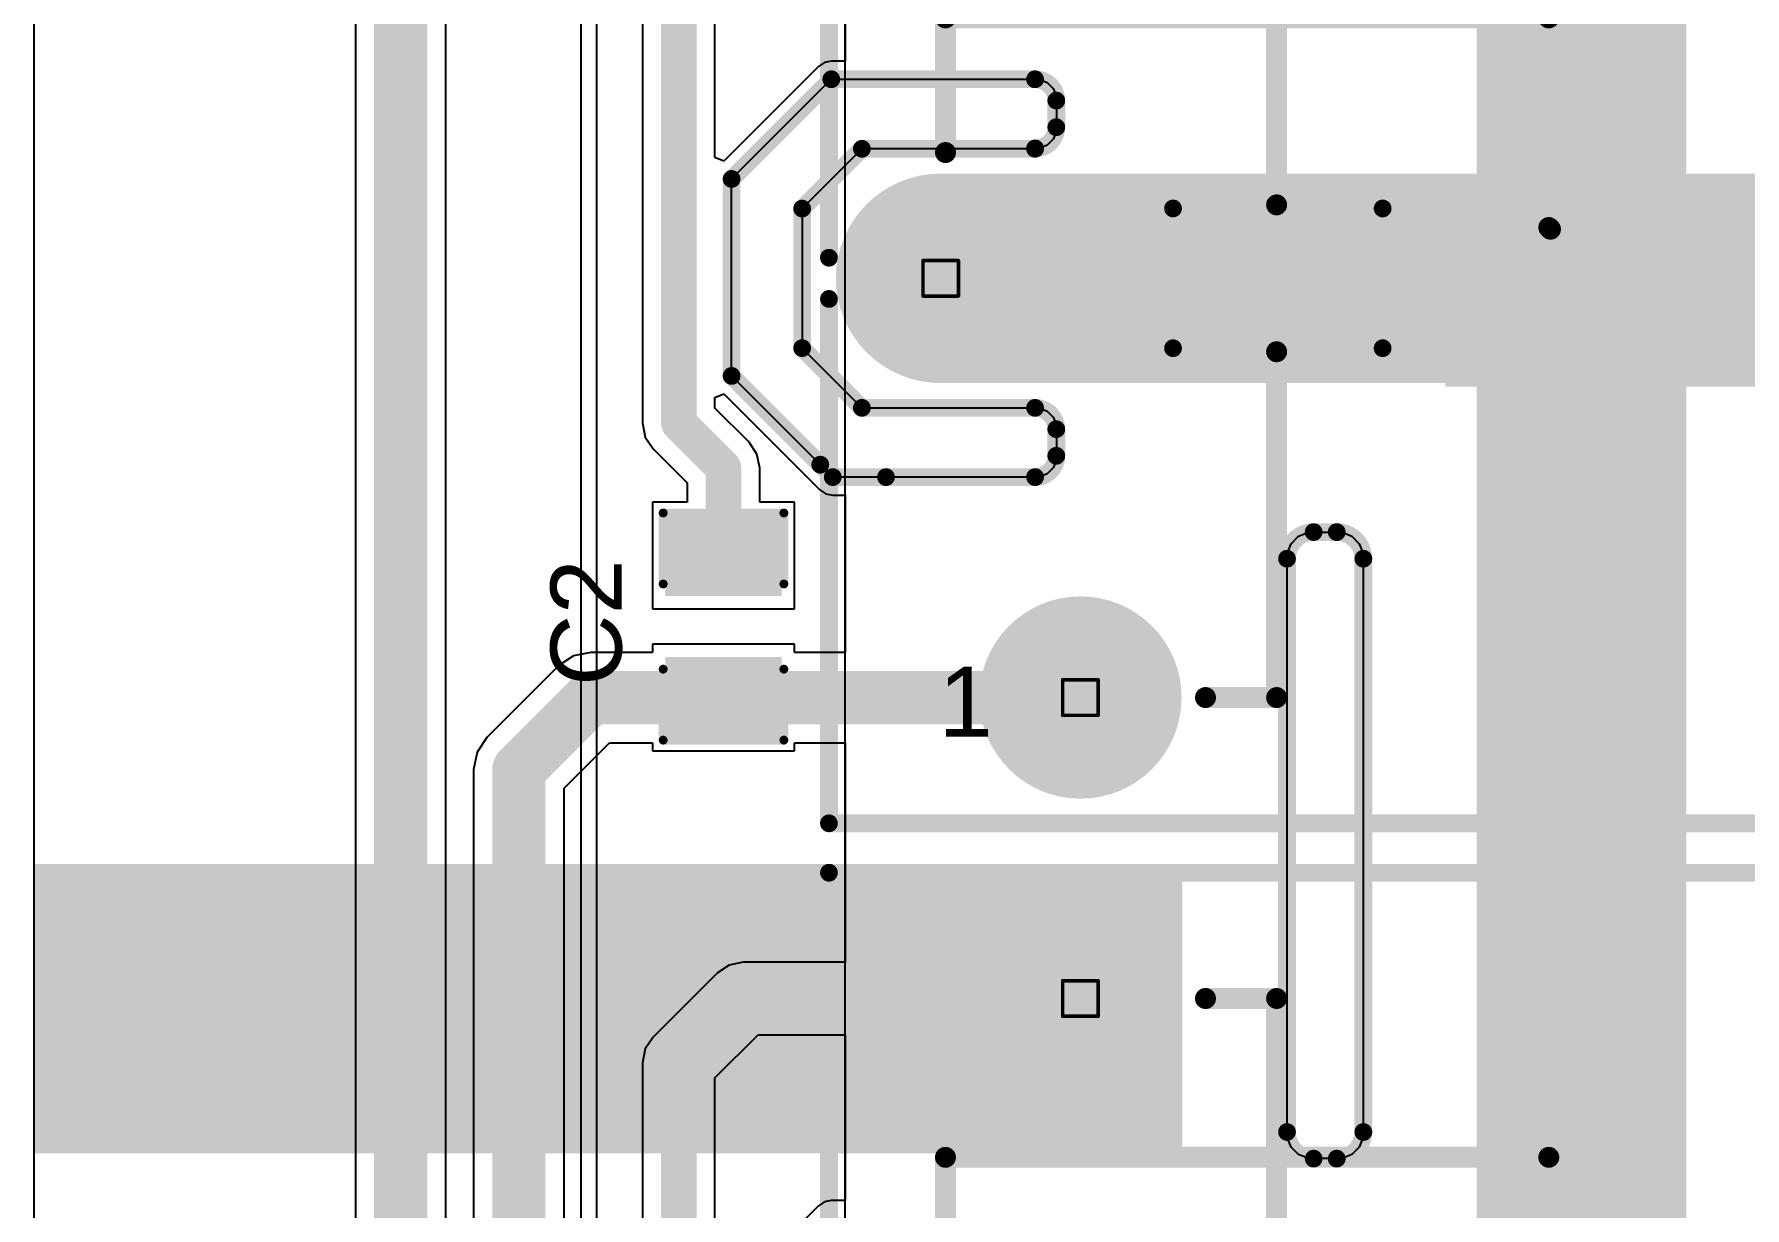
# Model space of a CAD drawing. Header units: inches. Extents: x -4 to 338, y -3 to 155.
# Drawn here: x 14.58 to 39.06, y 59.14 to 75.93 of the extents above; entities that cross this region are included whole.
import ezdxf

# ---------------------------------------------------------------- set-up
doc = ezdxf.new("R2010")
doc.units = ezdxf.units.IN
for name, color, linetype in [('Board Outline', 216, 'Continuous'), ('Bottom Layer', 5, 'Continuous'), ('Bottom Solder', 6, 'Continuous'), ('Drill Drawing', 1, 'Continuous'), ('Multi-Layer', 9, 'Continuous'), ('Pad Holes', 156, 'Continuous'), ('Top Layer', 1, 'Continuous'), ('Top Overlay', 2, 'Continuous'), ('Top Paste', 8, 'Continuous'), ('Top Solder', 216, 'Continuous')]:
    doc.layers.add(name, color=color, linetype=linetype)
doc.styles.add('Arial', font='', dxfattribs={"height": 0.2})
doc.styles.get('Arial').set_extended_font_data('Arial')

# ---------------------------------------------------------------- blocks, each defined once
blk = doc.blocks.new('SRD_05VDC_SL_C_9')
at = {"layer": 'Bottom Layer'}
h = blk.add_hatch(color=5, dxfattribs=at)
edge = h.paths.add_edge_path()
edge.add_arc((-5.1, 6), 1.397, 0, 360)
h = blk.add_hatch(color=5, dxfattribs=at)
edge = h.paths.add_edge_path()
edge.add_arc((7.1, 5.999), 1.397, 0, 360)
h = blk.add_hatch(color=5, dxfattribs=at)
edge = h.paths.add_edge_path()
edge.add_arc((-7.1, 0), 1.397, 0, 360)
h = blk.add_hatch(color=5, dxfattribs=at)
edge = h.paths.add_edge_path()
edge.add_arc((-5.1, -6), 1.397, 0, 360)
h = blk.add_hatch(color=5, dxfattribs=at)
edge = h.paths.add_edge_path()
edge.add_arc((7.1, -5.999), 1.397, 0, 360)
at = {"layer": 'Bottom Solder'}
h = blk.add_hatch(color=6, dxfattribs=at)
edge = h.paths.add_edge_path()
edge.add_arc((-5.1, 6), 1.448, 0, 360)
h = blk.add_hatch(color=6, dxfattribs=at)
edge = h.paths.add_edge_path()
edge.add_arc((7.1, 5.999), 1.448, 0, 360)
h = blk.add_hatch(color=6, dxfattribs=at)
edge = h.paths.add_edge_path()
edge.add_arc((-7.1, 0), 1.448, 0, 360)
h = blk.add_hatch(color=6, dxfattribs=at)
edge = h.paths.add_edge_path()
edge.add_arc((-5.1, -6), 1.448, 0, 360)
h = blk.add_hatch(color=6, dxfattribs=at)
edge = h.paths.add_edge_path()
edge.add_arc((7.1, -5.999), 1.448, 0, 360)
at = {"layer": 'Multi-Layer'}
h = blk.add_hatch(color=9, dxfattribs=at)
edge = h.paths.add_edge_path()
edge.add_arc((-5.1, 6), 1.397, 0, 360)
h = blk.add_hatch(color=9, dxfattribs=at)
edge = h.paths.add_edge_path()
edge.add_arc((7.1, 5.999), 1.397, 0, 360)
h = blk.add_hatch(color=9, dxfattribs=at)
edge = h.paths.add_edge_path()
edge.add_arc((-7.1, 0), 1.397, 0, 360)
h = blk.add_hatch(color=9, dxfattribs=at)
edge = h.paths.add_edge_path()
edge.add_arc((-5.1, -6), 1.397, 0, 360)
h = blk.add_hatch(color=9, dxfattribs=at)
edge = h.paths.add_edge_path()
edge.add_arc((7.1, -5.999), 1.397, 0, 360)
at = {"layer": 'Pad Holes'}
h = blk.add_hatch(color=7, dxfattribs=at)
edge = h.paths.add_edge_path()
edge.add_arc((-5.1, 6), 0.762, 0, 360)
h = blk.add_hatch(color=7, dxfattribs=at)
edge = h.paths.add_edge_path()
edge.add_arc((7.1, 5.999), 0.762, 0, 360)
h = blk.add_hatch(color=7, dxfattribs=at)
edge = h.paths.add_edge_path()
edge.add_arc((-7.1, 0), 0.762, 0, 360)
h = blk.add_hatch(color=7, dxfattribs=at)
edge = h.paths.add_edge_path()
edge.add_arc((-5.1, -6), 0.762, 0, 360)
h = blk.add_hatch(color=7, dxfattribs=at)
edge = h.paths.add_edge_path()
edge.add_arc((7.1, -5.999), 0.762, 0, 360)
at = {"layer": 'Top Layer'}
h = blk.add_hatch(color=1, dxfattribs=at)
edge = h.paths.add_edge_path()
edge.add_arc((-5.1, 6), 1.397, 0, 360)
h = blk.add_hatch(color=1, dxfattribs=at)
edge = h.paths.add_edge_path()
edge.add_arc((7.1, 5.999), 1.397, 0, 360)
h = blk.add_hatch(color=1, dxfattribs=at)
edge = h.paths.add_edge_path()
edge.add_arc((-7.1, 0), 1.397, 0, 360)
h = blk.add_hatch(color=1, dxfattribs=at)
edge = h.paths.add_edge_path()
edge.add_arc((-5.1, -6), 1.397, 0, 360)
h = blk.add_hatch(color=1, dxfattribs=at)
edge = h.paths.add_edge_path()
edge.add_arc((7.1, -5.999), 1.397, 0, 360)
at = {"layer": 'Top Solder'}
h = blk.add_hatch(color=216, dxfattribs=at)
edge = h.paths.add_edge_path()
edge.add_arc((-5.1, 6), 1.448, 0, 360)
h = blk.add_hatch(color=216, dxfattribs=at)
edge = h.paths.add_edge_path()
edge.add_arc((7.1, 5.999), 1.448, 0, 360)
h = blk.add_hatch(color=216, dxfattribs=at)
edge = h.paths.add_edge_path()
edge.add_arc((-7.1, 0), 1.448, 0, 360)
h = blk.add_hatch(color=216, dxfattribs=at)
edge = h.paths.add_edge_path()
edge.add_arc((-5.1, -6), 1.448, 0, 360)
h = blk.add_hatch(color=216, dxfattribs=at)
edge = h.paths.add_edge_path()
edge.add_arc((7.1, -5.999), 1.448, 0, 360)
at = {"layer": 'Top Overlay'}
for points in [[(-8.699, 0.295, 0.254, 0.254, 0), (-8.699, 7.8, 0.254, 0.254, 0)], [(-8.699, 7.8, 0.254, 0.254, 0), (10.501, 7.8, 0.254, 0.254, 0)], [(10.501, -7.8, 0.254, 0.254, 0), (10.501, 7.8, 0.254, 0.254, 0)], [(-3.31, 6, 0.3, 0.3, 0), (-2.292, 6, 0.3, 0.3, 0)], [(-2.292, 1.051, 0.3, 0.3, 0), (-2.292, 6, 0.3, 0.3, 0)], [(7.099, 2.019, 0.254, 0.254, 0), (7.099, 4.247, 0.254, 0.254, 0)], [(-7.032, 3.727, 0.3, 0.3, 0), (1.604, 3.727, 0.3, 0.3, 0)], [(-7.032, 1.8, 0.3, 0.3, 0), (-7.032, 3.727, 0.3, 0.3, 0)], [(1.604, 0.727, 0.3, 0.3, 0), (1.604, 3.727, 0.3, 0.3, 0)], [(6.15, 0.701, 0.3, 0.3, 0), (7.801, 2.309, 0.3, 0.3, 0)], [(-3.775, -1, 0.254, 0.254, 0), (-3.775, 1, 0.254, 0.254, 0)], [(-3.775, 1, 0.254, 0.254, 0), (-0.775, 1, 0.254, 0.254, 0)], [(-0.775, -1, 0.254, 0.254, 0), (-0.775, 1, 0.254, 0.254, 0)], [(1.604, 0.727, 0.3, 0.3, 0), (1.628, 0.703, 0.3, 0.3, 0)], [(1.628, 0.703, 0.3, 0.3, 0), (5.644, 0.703, 0.3, 0.3, 0)], [(5.644, 0.703, 0.3, 0.3, 0), (6.152, 0.703, 0.3, 0.3, 0)], [(-8.699, -7.8, 0.254, 0.254, 0), (-8.699, -0.295, 0.254, 0.254, 0)], [(7.168, -4.257, 0.3, 0.3, 0), (7.168, -0.312, 0.3, 0.3, 0)], [(-3.775, -1, 0.254, 0.254, 0), (-0.775, -1, 0.254, 0.254, 0)], [(-2.292, -6, 0.3, 0.3, 0), (-2.292, -1.051, 0.3, 0.3, 0)], [(-3.31, -6, 0.3, 0.3, 0), (-2.292, -6, 0.3, 0.3, 0)], [(-8.699, -7.8, 0.254, 0.254, 0), (10.501, -7.8, 0.254, 0.254, 0)]]:
    blk.add_lwpolyline(points, format="xyseb", dxfattribs=at)
for points in [[(-8.763, 7.8, 0.127, 0.127, 1), (-8.636, 7.8, 0.127, 0.127, 1)], [(-8.763, 7.8, 0.127, 0.127, 1), (-8.636, 7.8, 0.127, 0.127, 1)], [(10.437, 7.8, 0.127, 0.127, 1), (10.564, 7.8, 0.127, 0.127, 1)], [(10.437, 7.8, 0.127, 0.127, 1), (10.564, 7.8, 0.127, 0.127, 1)], [(-3.385, 6, 0.15, 0.15, 1), (-3.235, 6, 0.15, 0.15, 1)], [(-2.367, 6, 0.15, 0.15, 1), (-2.217, 6, 0.15, 0.15, 1)], [(-2.367, 6, 0.15, 0.15, 1), (-2.217, 6, 0.15, 0.15, 1)], [(7.036, 4.247, 0.127, 0.127, 1), (7.163, 4.247, 0.127, 0.127, 1)], [(-7.107, 3.727, 0.15, 0.15, 1), (-6.957, 3.727, 0.15, 0.15, 1)], [(-7.107, 3.727, 0.15, 0.15, 1), (-6.957, 3.727, 0.15, 0.15, 1)], [(1.529, 3.727, 0.15, 0.15, 1), (1.679, 3.727, 0.15, 0.15, 1)], [(1.529, 3.727, 0.15, 0.15, 1), (1.679, 3.727, 0.15, 0.15, 1)], [(7.726, 2.309, 0.15, 0.15, 1), (7.876, 2.309, 0.15, 0.15, 1)], [(7.036, 2.019, 0.127, 0.127, 1), (7.163, 2.019, 0.127, 0.127, 1)], [(-7.107, 1.8, 0.15, 0.15, 1), (-6.957, 1.8, 0.15, 0.15, 1)], [(-3.838, 1, 0.127, 0.127, 1), (-3.711, 1, 0.127, 0.127, 1)], [(-3.838, 1, 0.127, 0.127, 1), (-3.711, 1, 0.127, 0.127, 1)], [(-2.367, 1.051, 0.15, 0.15, 1), (-2.217, 1.051, 0.15, 0.15, 1)], [(-0.838, 1, 0.127, 0.127, 1), (-0.711, 1, 0.127, 0.127, 1)], [(-0.838, 1, 0.127, 0.127, 1), (-0.711, 1, 0.127, 0.127, 1)], [(1.529, 0.727, 0.15, 0.15, 1), (1.679, 0.727, 0.15, 0.15, 1)], [(1.529, 0.727, 0.15, 0.15, 1), (1.679, 0.727, 0.15, 0.15, 1)], [(1.553, 0.703, 0.15, 0.15, 1), (1.703, 0.703, 0.15, 0.15, 1)], [(1.553, 0.703, 0.15, 0.15, 1), (1.703, 0.703, 0.15, 0.15, 1)], [(5.569, 0.703, 0.15, 0.15, 1), (5.719, 0.703, 0.15, 0.15, 1)], [(5.569, 0.703, 0.15, 0.15, 1), (5.719, 0.703, 0.15, 0.15, 1)], [(6.075, 0.701, 0.15, 0.15, 1), (6.225, 0.701, 0.15, 0.15, 1)], [(6.077, 0.703, 0.15, 0.15, 1), (6.227, 0.703, 0.15, 0.15, 1)], [(-8.763, 0.295, 0.127, 0.127, 1), (-8.636, 0.295, 0.127, 0.127, 1)], [(-8.763, -0.295, 0.127, 0.127, 1), (-8.636, -0.295, 0.127, 0.127, 1)], [(7.093, -0.312, 0.15, 0.15, 1), (7.243, -0.312, 0.15, 0.15, 1)], [(-3.838, -1, 0.127, 0.127, 1), (-3.711, -1, 0.127, 0.127, 1)], [(-3.838, -1, 0.127, 0.127, 1), (-3.711, -1, 0.127, 0.127, 1)], [(-2.367, -1.051, 0.15, 0.15, 1), (-2.217, -1.051, 0.15, 0.15, 1)], [(-0.838, -1, 0.127, 0.127, 1), (-0.711, -1, 0.127, 0.127, 1)], [(-0.838, -1, 0.127, 0.127, 1), (-0.711, -1, 0.127, 0.127, 1)], [(7.093, -4.257, 0.15, 0.15, 1), (7.243, -4.257, 0.15, 0.15, 1)], [(-3.385, -6, 0.15, 0.15, 1), (-3.235, -6, 0.15, 0.15, 1)], [(-2.367, -6, 0.15, 0.15, 1), (-2.217, -6, 0.15, 0.15, 1)], [(-2.367, -6, 0.15, 0.15, 1), (-2.217, -6, 0.15, 0.15, 1)], [(-8.763, -7.8, 0.127, 0.127, 1), (-8.636, -7.8, 0.127, 0.127, 1)], [(-8.763, -7.8, 0.127, 0.127, 1), (-8.636, -7.8, 0.127, 0.127, 1)], [(10.437, -7.8, 0.127, 0.127, 1), (10.564, -7.8, 0.127, 0.127, 1)], [(10.438, -7.8, 0.127, 0.127, 1), (10.565, -7.8, 0.127, 0.127, 1)]]:
    blk.add_lwpolyline(points, format="xyseb", close=True, dxfattribs=at)
at = {"layer": 'Top Overlay', "style": 'Arial'}
blk.add_text('1', height=1, rotation=360, dxfattribs=at).set_placement((-7.132, -6.559))
blk = doc.blocks.new('SRD_05VDC_SL_C_14')
at = {"layer": 'Bottom Layer'}
h = blk.add_hatch(color=5, dxfattribs=at)
edge = h.paths.add_edge_path()
edge.add_arc((-5.1, 6), 1.397, 0, 360)
h = blk.add_hatch(color=5, dxfattribs=at)
edge = h.paths.add_edge_path()
edge.add_arc((7.1, 5.999), 1.397, 0, 360)
h = blk.add_hatch(color=5, dxfattribs=at)
edge = h.paths.add_edge_path()
edge.add_arc((-7.1, 0), 1.397, 0, 360)
h = blk.add_hatch(color=5, dxfattribs=at)
edge = h.paths.add_edge_path()
edge.add_arc((-5.1, -6), 1.397, 0, 360)
h = blk.add_hatch(color=5, dxfattribs=at)
edge = h.paths.add_edge_path()
edge.add_arc((7.1, -5.999), 1.397, 0, 360)
at = {"layer": 'Bottom Solder'}
h = blk.add_hatch(color=6, dxfattribs=at)
edge = h.paths.add_edge_path()
edge.add_arc((-5.1, 6), 1.448, 0, 360)
h = blk.add_hatch(color=6, dxfattribs=at)
edge = h.paths.add_edge_path()
edge.add_arc((7.1, 5.999), 1.448, 0, 360)
h = blk.add_hatch(color=6, dxfattribs=at)
edge = h.paths.add_edge_path()
edge.add_arc((-7.1, 0), 1.448, 0, 360)
h = blk.add_hatch(color=6, dxfattribs=at)
edge = h.paths.add_edge_path()
edge.add_arc((-5.1, -6), 1.448, 0, 360)
h = blk.add_hatch(color=6, dxfattribs=at)
edge = h.paths.add_edge_path()
edge.add_arc((7.1, -5.999), 1.448, 0, 360)
at = {"layer": 'Multi-Layer'}
h = blk.add_hatch(color=9, dxfattribs=at)
edge = h.paths.add_edge_path()
edge.add_arc((-5.1, 6), 1.397, 0, 360)
h = blk.add_hatch(color=9, dxfattribs=at)
edge = h.paths.add_edge_path()
edge.add_arc((7.1, 5.999), 1.397, 0, 360)
h = blk.add_hatch(color=9, dxfattribs=at)
edge = h.paths.add_edge_path()
edge.add_arc((-7.1, 0), 1.397, 0, 360)
h = blk.add_hatch(color=9, dxfattribs=at)
edge = h.paths.add_edge_path()
edge.add_arc((-5.1, -6), 1.397, 0, 360)
h = blk.add_hatch(color=9, dxfattribs=at)
edge = h.paths.add_edge_path()
edge.add_arc((7.1, -5.999), 1.397, 0, 360)
at = {"layer": 'Pad Holes'}
h = blk.add_hatch(color=7, dxfattribs=at)
edge = h.paths.add_edge_path()
edge.add_arc((-5.1, 6), 0.762, 0, 360)
h = blk.add_hatch(color=7, dxfattribs=at)
edge = h.paths.add_edge_path()
edge.add_arc((7.1, 5.999), 0.762, 0, 360)
h = blk.add_hatch(color=7, dxfattribs=at)
edge = h.paths.add_edge_path()
edge.add_arc((-7.1, 0), 0.762, 0, 360)
h = blk.add_hatch(color=7, dxfattribs=at)
edge = h.paths.add_edge_path()
edge.add_arc((-5.1, -6), 0.762, 0, 360)
h = blk.add_hatch(color=7, dxfattribs=at)
edge = h.paths.add_edge_path()
edge.add_arc((7.1, -5.999), 0.762, 0, 360)
at = {"layer": 'Top Layer'}
h = blk.add_hatch(color=1, dxfattribs=at)
edge = h.paths.add_edge_path()
edge.add_arc((-5.1, 6), 1.397, 0, 360)
h = blk.add_hatch(color=1, dxfattribs=at)
edge = h.paths.add_edge_path()
edge.add_arc((7.1, 5.999), 1.397, 0, 360)
h = blk.add_hatch(color=1, dxfattribs=at)
edge = h.paths.add_edge_path()
edge.add_arc((-7.1, 0), 1.397, 0, 360)
h = blk.add_hatch(color=1, dxfattribs=at)
edge = h.paths.add_edge_path()
edge.add_arc((-5.1, -6), 1.397, 0, 360)
h = blk.add_hatch(color=1, dxfattribs=at)
edge = h.paths.add_edge_path()
edge.add_arc((7.1, -5.999), 1.397, 0, 360)
at = {"layer": 'Top Solder'}
h = blk.add_hatch(color=216, dxfattribs=at)
edge = h.paths.add_edge_path()
edge.add_arc((-5.1, 6), 1.448, 0, 360)
h = blk.add_hatch(color=216, dxfattribs=at)
edge = h.paths.add_edge_path()
edge.add_arc((7.1, 5.999), 1.448, 0, 360)
h = blk.add_hatch(color=216, dxfattribs=at)
edge = h.paths.add_edge_path()
edge.add_arc((-7.1, 0), 1.448, 0, 360)
h = blk.add_hatch(color=216, dxfattribs=at)
edge = h.paths.add_edge_path()
edge.add_arc((-5.1, -6), 1.448, 0, 360)
h = blk.add_hatch(color=216, dxfattribs=at)
edge = h.paths.add_edge_path()
edge.add_arc((7.1, -5.999), 1.448, 0, 360)
at = {"layer": 'Top Overlay'}
for points in [[(-8.699, 0.295, 0.254, 0.254, 0), (-8.699, 7.8, 0.254, 0.254, 0)], [(-8.699, 7.8, 0.254, 0.254, 0), (10.501, 7.8, 0.254, 0.254, 0)], [(10.501, -7.8, 0.254, 0.254, 0), (10.501, 7.8, 0.254, 0.254, 0)], [(-3.31, 6, 0.3, 0.3, 0), (-2.292, 6, 0.3, 0.3, 0)], [(-2.292, 1.051, 0.3, 0.3, 0), (-2.292, 6, 0.3, 0.3, 0)], [(7.099, 2.019, 0.254, 0.254, 0), (7.099, 4.247, 0.254, 0.254, 0)], [(-7.032, 3.727, 0.3, 0.3, 0), (1.604, 3.727, 0.3, 0.3, 0)], [(-7.032, 1.8, 0.3, 0.3, 0), (-7.032, 3.727, 0.3, 0.3, 0)], [(1.604, 0.727, 0.3, 0.3, 0), (1.604, 3.727, 0.3, 0.3, 0)], [(6.15, 0.701, 0.3, 0.3, 0), (7.801, 2.309, 0.3, 0.3, 0)], [(-3.775, -1, 0.254, 0.254, 0), (-3.775, 1, 0.254, 0.254, 0)], [(-3.775, 1, 0.254, 0.254, 0), (-0.775, 1, 0.254, 0.254, 0)], [(-0.775, -1, 0.254, 0.254, 0), (-0.775, 1, 0.254, 0.254, 0)], [(1.604, 0.727, 0.3, 0.3, 0), (1.628, 0.703, 0.3, 0.3, 0)], [(1.628, 0.703, 0.3, 0.3, 0), (5.644, 0.703, 0.3, 0.3, 0)], [(5.644, 0.703, 0.3, 0.3, 0), (6.152, 0.703, 0.3, 0.3, 0)], [(-8.699, -7.8, 0.254, 0.254, 0), (-8.699, -0.295, 0.254, 0.254, 0)], [(7.168, -4.257, 0.3, 0.3, 0), (7.168, -0.312, 0.3, 0.3, 0)], [(-3.775, -1, 0.254, 0.254, 0), (-0.775, -1, 0.254, 0.254, 0)], [(-2.292, -6, 0.3, 0.3, 0), (-2.292, -1.051, 0.3, 0.3, 0)], [(-3.31, -6, 0.3, 0.3, 0), (-2.292, -6, 0.3, 0.3, 0)], [(-8.699, -7.8, 0.254, 0.254, 0), (10.501, -7.8, 0.254, 0.254, 0)]]:
    blk.add_lwpolyline(points, format="xyseb", dxfattribs=at)
for points in [[(-8.763, 7.8, 0.127, 0.127, 1), (-8.636, 7.8, 0.127, 0.127, 1)], [(-8.763, 7.8, 0.127, 0.127, 1), (-8.636, 7.8, 0.127, 0.127, 1)], [(10.437, 7.8, 0.127, 0.127, 1), (10.564, 7.8, 0.127, 0.127, 1)], [(10.437, 7.8, 0.127, 0.127, 1), (10.564, 7.8, 0.127, 0.127, 1)], [(-3.385, 6, 0.15, 0.15, 1), (-3.235, 6, 0.15, 0.15, 1)], [(-2.367, 6, 0.15, 0.15, 1), (-2.217, 6, 0.15, 0.15, 1)], [(-2.367, 6, 0.15, 0.15, 1), (-2.217, 6, 0.15, 0.15, 1)], [(7.036, 4.247, 0.127, 0.127, 1), (7.163, 4.247, 0.127, 0.127, 1)], [(-7.107, 3.727, 0.15, 0.15, 1), (-6.957, 3.727, 0.15, 0.15, 1)], [(-7.107, 3.727, 0.15, 0.15, 1), (-6.957, 3.727, 0.15, 0.15, 1)], [(1.529, 3.727, 0.15, 0.15, 1), (1.679, 3.727, 0.15, 0.15, 1)], [(1.529, 3.727, 0.15, 0.15, 1), (1.679, 3.727, 0.15, 0.15, 1)], [(7.726, 2.309, 0.15, 0.15, 1), (7.876, 2.309, 0.15, 0.15, 1)], [(7.036, 2.019, 0.127, 0.127, 1), (7.163, 2.019, 0.127, 0.127, 1)], [(-7.107, 1.8, 0.15, 0.15, 1), (-6.957, 1.8, 0.15, 0.15, 1)], [(-3.838, 1, 0.127, 0.127, 1), (-3.711, 1, 0.127, 0.127, 1)], [(-3.838, 1, 0.127, 0.127, 1), (-3.711, 1, 0.127, 0.127, 1)], [(-2.367, 1.051, 0.15, 0.15, 1), (-2.217, 1.051, 0.15, 0.15, 1)], [(-0.838, 1, 0.127, 0.127, 1), (-0.711, 1, 0.127, 0.127, 1)], [(-0.838, 1, 0.127, 0.127, 1), (-0.711, 1, 0.127, 0.127, 1)], [(1.529, 0.727, 0.15, 0.15, 1), (1.679, 0.727, 0.15, 0.15, 1)], [(1.529, 0.727, 0.15, 0.15, 1), (1.679, 0.727, 0.15, 0.15, 1)], [(1.553, 0.703, 0.15, 0.15, 1), (1.703, 0.703, 0.15, 0.15, 1)], [(1.553, 0.703, 0.15, 0.15, 1), (1.703, 0.703, 0.15, 0.15, 1)], [(5.569, 0.703, 0.15, 0.15, 1), (5.719, 0.703, 0.15, 0.15, 1)], [(5.569, 0.703, 0.15, 0.15, 1), (5.719, 0.703, 0.15, 0.15, 1)], [(6.075, 0.701, 0.15, 0.15, 1), (6.225, 0.701, 0.15, 0.15, 1)], [(6.077, 0.703, 0.15, 0.15, 1), (6.227, 0.703, 0.15, 0.15, 1)], [(-8.763, 0.295, 0.127, 0.127, 1), (-8.636, 0.295, 0.127, 0.127, 1)], [(-8.763, -0.295, 0.127, 0.127, 1), (-8.636, -0.295, 0.127, 0.127, 1)], [(7.093, -0.312, 0.15, 0.15, 1), (7.243, -0.312, 0.15, 0.15, 1)], [(-3.838, -1, 0.127, 0.127, 1), (-3.711, -1, 0.127, 0.127, 1)], [(-3.838, -1, 0.127, 0.127, 1), (-3.711, -1, 0.127, 0.127, 1)], [(-2.367, -1.051, 0.15, 0.15, 1), (-2.217, -1.051, 0.15, 0.15, 1)], [(-0.838, -1, 0.127, 0.127, 1), (-0.711, -1, 0.127, 0.127, 1)], [(-0.838, -1, 0.127, 0.127, 1), (-0.711, -1, 0.127, 0.127, 1)], [(7.093, -4.257, 0.15, 0.15, 1), (7.243, -4.257, 0.15, 0.15, 1)], [(-3.385, -6, 0.15, 0.15, 1), (-3.235, -6, 0.15, 0.15, 1)], [(-2.367, -6, 0.15, 0.15, 1), (-2.217, -6, 0.15, 0.15, 1)], [(-2.367, -6, 0.15, 0.15, 1), (-2.217, -6, 0.15, 0.15, 1)], [(-8.763, -7.8, 0.127, 0.127, 1), (-8.636, -7.8, 0.127, 0.127, 1)], [(-8.763, -7.8, 0.127, 0.127, 1), (-8.636, -7.8, 0.127, 0.127, 1)], [(10.437, -7.8, 0.127, 0.127, 1), (10.564, -7.8, 0.127, 0.127, 1)], [(10.438, -7.8, 0.127, 0.127, 1), (10.565, -7.8, 0.127, 0.127, 1)]]:
    blk.add_lwpolyline(points, format="xyseb", close=True, dxfattribs=at)
at = {"layer": 'Top Overlay', "style": 'Arial'}
blk.add_text('1', height=1, rotation=360, dxfattribs=at).set_placement((-7.132, -6.559))
blk = doc.blocks.new('C___0805_30')
at = {"layer": 'Top Layer'}
for points in [[(-1.524, 0.762), (-0.508, 0.762), (-0.508, -0.762), (-1.524, -0.762)], [(0.508, 0.762), (1.524, 0.762), (1.524, -0.762), (0.508, -0.762)]]:
    blk.add_hatch(color=1, dxfattribs=at).paths.add_polyline_path(points)
at = {"layer": 'Top Paste'}
for points in [[(-1.524, 0.762), (-0.508, 0.762), (-0.508, -0.762), (-1.524, -0.762)], [(0.508, 0.762), (1.524, 0.762), (1.524, -0.762), (0.508, -0.762)]]:
    blk.add_hatch(color=8, dxfattribs=at).paths.add_polyline_path(points)
at = {"layer": 'Top Solder'}
for points in [[(-1.594, 0.832), (-0.438, 0.832), (-0.438, -0.832), (-1.594, -0.832)], [(0.438, 0.832), (1.594, 0.832), (1.594, -0.832), (0.438, -0.832)]]:
    blk.add_hatch(color=216, dxfattribs=at).paths.add_polyline_path(points)
at = {"layer": 'Top Overlay'}
for points in [[(-1.626, 0.864, 0.127, 0.127, 0), (-1.626, -0.864, 0.127, 0.127, 0)], [(-1.626, 0.864, 0.127, 0.127, 0), (-0.61, 0.864, 0.127, 0.127, 0)], [(0.61, 0.864, 0.127, 0.127, 0), (1.626, 0.864, 0.127, 0.127, 0)], [(1.626, 0.864, 0.127, 0.127, 0), (1.626, -0.864, 0.127, 0.127, 0)], [(-1.626, -0.864, 0.127, 0.127, 0), (-0.61, -0.864, 0.127, 0.127, 0)], [(0.61, -0.864, 0.127, 0.127, 0), (1.626, -0.864, 0.127, 0.127, 0)]]:
    blk.add_lwpolyline(points, format="xyseb", dxfattribs=at)
for points in [[(-1.657, 0.864, 0.0635, 0.0635, 1), (-1.594, 0.864, 0.0635, 0.0635, 1)], [(-1.657, 0.864, 0.0635, 0.0635, 1), (-1.594, 0.864, 0.0635, 0.0635, 1)], [(-0.641, 0.864, 0.0635, 0.0635, 1), (-0.578, 0.864, 0.0635, 0.0635, 1)], [(0.578, 0.864, 0.0635, 0.0635, 1), (0.641, 0.864, 0.0635, 0.0635, 1)], [(1.594, 0.864, 0.0635, 0.0635, 1), (1.657, 0.864, 0.0635, 0.0635, 1)], [(1.594, 0.864, 0.0635, 0.0635, 1), (1.657, 0.864, 0.0635, 0.0635, 1)], [(-1.657, -0.864, 0.0635, 0.0635, 1), (-1.594, -0.864, 0.0635, 0.0635, 1)], [(-1.657, -0.864, 0.0635, 0.0635, 1), (-1.594, -0.864, 0.0635, 0.0635, 1)], [(-0.641, -0.864, 0.0635, 0.0635, 1), (-0.578, -0.864, 0.0635, 0.0635, 1)], [(0.578, -0.864, 0.0635, 0.0635, 1), (0.641, -0.864, 0.0635, 0.0635, 1)], [(1.594, -0.864, 0.0635, 0.0635, 1), (1.657, -0.864, 0.0635, 0.0635, 1)], [(1.594, -0.864, 0.0635, 0.0635, 1), (1.657, -0.864, 0.0635, 0.0635, 1)]]:
    blk.add_lwpolyline(points, format="xyseb", close=True, dxfattribs=at)

msp = doc.modelspace()

# ---------------------------------------------------------------- hatches: boundary and pattern name
at = {"layer": 'Bottom Layer'}
msp.add_hatch(color=5, dxfattribs=at).paths.add_polyline_path([(14.58, 59.919), (31.013, 59.919), (31.013, 64.059), (14.58, 64.059)])
at = {"layer": 'Top Layer'}
msp.add_hatch(color=1, dxfattribs=at).paths.add_polyline_path([(34.777, 70.891), (55.454, 70.891), (55.454, 73.939), (34.777, 73.939)])

# ---------------------------------------------------------------- linework, layer by layer
at = {"layer": 'Board Outline'}
for points in [[(24.562, 73.863, 0.254, 0.254, 0), (25.989, 75.29, 0.254, 0.254, 0)], [(25.989, 75.29, 0.254, 0.254, 0), (28.905, 75.29, 0.254, 0.254, 0)], [(28.905, 75.29, 0.254, 0.254, -0.414214), (29.21, 74.985, 0.254, 0.254, 0)], [(29.21, 74.604, 0.254, 0.254, 0), (29.21, 74.985, 0.254, 0.254, 0)], [(29.21, 74.604, 0.254, 0.254, -0.414214), (28.905, 74.3, 0.254, 0.254, 0)], [(25.571, 73.439, 0.254, 0.254, 0), (26.427, 74.295, 0.254, 0.254, 0)], [(26.427, 74.295, 0.254, 0.254, 0), (28.905, 74.295, 0.254, 0.254, 0)], [(24.562, 71.044, 0.254, 0.254, 0), (24.562, 73.863, 0.254, 0.254, 0)], [(25.571, 71.442, 0.254, 0.254, 0), (25.571, 73.439, 0.254, 0.254, 0)], [(25.571, 71.442, 0.254, 0.254, 0), (26.427, 70.587, 0.254, 0.254, 0)], [(24.562, 71.044, 0.254, 0.254, 0), (25.832, 69.774, 0.254, 0.254, 0)], [(26.427, 70.587, 0.254, 0.254, 0), (28.905, 70.587, 0.254, 0.254, 0)], [(28.905, 70.587, 0.254, 0.254, -0.414214), (29.21, 70.282, 0.254, 0.254, 0)], [(29.21, 69.901, 0.254, 0.254, 0), (29.21, 70.282, 0.254, 0.254, 0)], [(29.21, 69.901, 0.254, 0.254, -0.414214), (28.905, 69.596, 0.254, 0.254, 0)], [(25.832, 69.774, 0.254, 0.254, 0), (26.01, 69.596, 0.254, 0.254, 0)], [(26.01, 69.596, 0.254, 0.254, 0), (26.772, 69.596, 0.254, 0.254, 0)], [(26.772, 69.596, 0.254, 0.254, 0), (28.905, 69.596, 0.254, 0.254, 0)], [(32.512, 68.428, 0.254, 0.254, -0.414214), (32.893, 68.809, 0.254, 0.254, 0)], [(32.893, 68.809, 0.254, 0.254, 0), (33.223, 68.809, 0.254, 0.254, 0)], [(33.223, 68.809, 0.254, 0.254, -0.414214), (33.604, 68.428, 0.254, 0.254, 0)], [(32.512, 60.223, 0.254, 0.254, 0), (32.512, 68.428, 0.254, 0.254, 0)], [(33.604, 60.223, 0.254, 0.254, 0), (33.604, 68.428, 0.254, 0.254, 0)], [(32.893, 59.842, 0.254, 0.254, -0.414214), (32.512, 60.223, 0.254, 0.254, 0)], [(33.604, 60.223, 0.254, 0.254, -0.414214), (33.223, 59.842, 0.254, 0.254, 0)], [(32.893, 59.842, 0.254, 0.254, 0), (33.223, 59.842, 0.254, 0.254, 0)]]:
    msp.add_lwpolyline(points, format="xyseb", dxfattribs=at)
for points in [[(25.925, 75.29, 0.127, 0.127, 1), (26.052, 75.29, 0.127, 0.127, 1)], [(25.925, 75.29, 0.127, 0.127, 1), (26.052, 75.29, 0.127, 0.127, 1)], [(28.842, 75.29, 0.127, 0.127, 1), (28.969, 75.29, 0.127, 0.127, 1)], [(28.842, 75.29, 0.127, 0.127, 1), (28.969, 75.29, 0.127, 0.127, 1)], [(29.146, 74.985, 0.127, 0.127, 1), (29.273, 74.985, 0.127, 0.127, 1)], [(29.146, 74.985, 0.127, 0.127, 1), (29.273, 74.985, 0.127, 0.127, 1)], [(29.146, 74.604, 0.127, 0.127, 1), (29.273, 74.604, 0.127, 0.127, 1)], [(29.146, 74.604, 0.127, 0.127, 1), (29.273, 74.604, 0.127, 0.127, 1)], [(26.363, 74.295, 0.127, 0.127, 1), (26.49, 74.295, 0.127, 0.127, 1)], [(26.363, 74.295, 0.127, 0.127, 1), (26.49, 74.295, 0.127, 0.127, 1)], [(28.842, 74.3, 0.127, 0.127, 1), (28.969, 74.3, 0.127, 0.127, 1)], [(28.842, 74.295, 0.127, 0.127, 1), (28.969, 74.295, 0.127, 0.127, 1)], [(24.498, 73.863, 0.127, 0.127, 1), (24.625, 73.863, 0.127, 0.127, 1)], [(24.498, 73.863, 0.127, 0.127, 1), (24.625, 73.863, 0.127, 0.127, 1)], [(25.508, 73.439, 0.127, 0.127, 1), (25.635, 73.439, 0.127, 0.127, 1)], [(25.508, 73.439, 0.127, 0.127, 1), (25.635, 73.439, 0.127, 0.127, 1)], [(25.508, 71.442, 0.127, 0.127, 1), (25.635, 71.442, 0.127, 0.127, 1)], [(25.508, 71.442, 0.127, 0.127, 1), (25.635, 71.442, 0.127, 0.127, 1)], [(24.498, 71.044, 0.127, 0.127, 1), (24.625, 71.044, 0.127, 0.127, 1)], [(24.498, 71.044, 0.127, 0.127, 1), (24.625, 71.044, 0.127, 0.127, 1)], [(26.363, 70.587, 0.127, 0.127, 1), (26.49, 70.587, 0.127, 0.127, 1)], [(26.363, 70.587, 0.127, 0.127, 1), (26.49, 70.587, 0.127, 0.127, 1)], [(28.842, 70.587, 0.127, 0.127, 1), (28.969, 70.587, 0.127, 0.127, 1)], [(28.842, 70.587, 0.127, 0.127, 1), (28.969, 70.587, 0.127, 0.127, 1)], [(29.146, 70.282, 0.127, 0.127, 1), (29.273, 70.282, 0.127, 0.127, 1)], [(29.146, 70.282, 0.127, 0.127, 1), (29.273, 70.282, 0.127, 0.127, 1)], [(29.146, 69.901, 0.127, 0.127, 1), (29.273, 69.901, 0.127, 0.127, 1)], [(29.146, 69.901, 0.127, 0.127, 1), (29.273, 69.901, 0.127, 0.127, 1)], [(25.768, 69.774, 0.127, 0.127, 1), (25.895, 69.774, 0.127, 0.127, 1)], [(25.768, 69.774, 0.127, 0.127, 1), (25.895, 69.774, 0.127, 0.127, 1)], [(25.946, 69.596, 0.127, 0.127, 1), (26.073, 69.596, 0.127, 0.127, 1)], [(25.946, 69.596, 0.127, 0.127, 1), (26.073, 69.596, 0.127, 0.127, 1)], [(26.708, 69.596, 0.127, 0.127, 1), (26.835, 69.596, 0.127, 0.127, 1)], [(26.708, 69.596, 0.127, 0.127, 1), (26.835, 69.596, 0.127, 0.127, 1)], [(28.842, 69.596, 0.127, 0.127, 1), (28.969, 69.596, 0.127, 0.127, 1)], [(28.842, 69.596, 0.127, 0.127, 1), (28.969, 69.596, 0.127, 0.127, 1)], [(32.83, 68.809, 0.127, 0.127, 1), (32.956, 68.809, 0.127, 0.127, 1)], [(32.83, 68.809, 0.127, 0.127, 1), (32.956, 68.809, 0.127, 0.127, 1)], [(33.16, 68.809, 0.127, 0.127, 1), (33.287, 68.809, 0.127, 0.127, 1)], [(33.16, 68.809, 0.127, 0.127, 1), (33.287, 68.809, 0.127, 0.127, 1)], [(32.449, 68.428, 0.127, 0.127, 1), (32.575, 68.428, 0.127, 0.127, 1)], [(32.449, 68.428, 0.127, 0.127, 1), (32.575, 68.428, 0.127, 0.127, 1)], [(33.541, 68.428, 0.127, 0.127, 1), (33.668, 68.428, 0.127, 0.127, 1)], [(33.541, 68.428, 0.127, 0.127, 1), (33.668, 68.428, 0.127, 0.127, 1)], [(32.449, 60.223, 0.127, 0.127, 1), (32.575, 60.223, 0.127, 0.127, 1)], [(32.449, 60.223, 0.127, 0.127, 1), (32.575, 60.223, 0.127, 0.127, 1)], [(33.541, 60.223, 0.127, 0.127, 1), (33.668, 60.223, 0.127, 0.127, 1)], [(33.541, 60.223, 0.127, 0.127, 1), (33.668, 60.223, 0.127, 0.127, 1)], [(32.83, 59.842, 0.127, 0.127, 1), (32.956, 59.842, 0.127, 0.127, 1)], [(32.83, 59.842, 0.127, 0.127, 1), (32.956, 59.842, 0.127, 0.127, 1)], [(33.16, 59.842, 0.127, 0.127, 1), (33.287, 59.842, 0.127, 0.127, 1)], [(33.16, 59.842, 0.127, 0.127, 1), (33.287, 59.842, 0.127, 0.127, 1)]]:
    msp.add_lwpolyline(points, format="xyseb", close=True, dxfattribs=at)
at = {"layer": 'Bottom Layer'}
for p, q in [((14.58, 41.148), (14.58, 96.266)), ((22.403, 96.266), (22.403, 11.76)), ((22.631, -1.448), (22.631, 96.291))]:
    msp.add_line(p, q, dxfattribs=at)
at = {"layer": 'Drill Drawing'}
for points in [[(27.301, 72.695, 0.0508, 0.0508, 0), (27.809, 72.695, 0.0508, 0.0508, 0)], [(27.301, 72.187, 0.0508, 0.0508, 0), (27.301, 72.695, 0.0508, 0.0508, 0)], [(27.809, 72.187, 0.0508, 0.0508, 0), (27.809, 72.695, 0.0508, 0.0508, 0)], [(27.301, 72.187, 0.0508, 0.0508, 0), (27.809, 72.187, 0.0508, 0.0508, 0)], [(29.301, 66.695, 0.0508, 0.0508, 0), (29.809, 66.695, 0.0508, 0.0508, 0)], [(29.301, 66.187, 0.0508, 0.0508, 0), (29.301, 66.695, 0.0508, 0.0508, 0)], [(29.809, 66.187, 0.0508, 0.0508, 0), (29.809, 66.695, 0.0508, 0.0508, 0)], [(29.301, 66.187, 0.0508, 0.0508, 0), (29.809, 66.187, 0.0508, 0.0508, 0)], [(29.301, 62.388, 0.0508, 0.0508, 0), (29.809, 62.388, 0.0508, 0.0508, 0)], [(29.301, 61.88, 0.0508, 0.0508, 0), (29.301, 62.388, 0.0508, 0.0508, 0)], [(29.809, 61.88, 0.0508, 0.0508, 0), (29.809, 62.388, 0.0508, 0.0508, 0)], [(29.301, 61.88, 0.0508, 0.0508, 0), (29.809, 61.88, 0.0508, 0.0508, 0)]]:
    msp.add_lwpolyline(points, format="xyseb", dxfattribs=at)
for points in [[(27.288, 72.695, 0.0254, 0.0254, 1), (27.313, 72.695, 0.0254, 0.0254, 1)], [(27.288, 72.695, 0.0254, 0.0254, 1), (27.313, 72.695, 0.0254, 0.0254, 1)], [(27.796, 72.695, 0.0254, 0.0254, 1), (27.821, 72.695, 0.0254, 0.0254, 1)], [(27.796, 72.695, 0.0254, 0.0254, 1), (27.821, 72.695, 0.0254, 0.0254, 1)], [(27.288, 72.187, 0.0254, 0.0254, 1), (27.313, 72.187, 0.0254, 0.0254, 1)], [(27.288, 72.187, 0.0254, 0.0254, 1), (27.313, 72.187, 0.0254, 0.0254, 1)], [(27.796, 72.187, 0.0254, 0.0254, 1), (27.821, 72.187, 0.0254, 0.0254, 1)], [(27.796, 72.187, 0.0254, 0.0254, 1), (27.821, 72.187, 0.0254, 0.0254, 1)], [(29.288, 66.695, 0.0254, 0.0254, 1), (29.313, 66.695, 0.0254, 0.0254, 1)], [(29.288, 66.695, 0.0254, 0.0254, 1), (29.313, 66.695, 0.0254, 0.0254, 1)], [(29.796, 66.695, 0.0254, 0.0254, 1), (29.821, 66.695, 0.0254, 0.0254, 1)], [(29.796, 66.695, 0.0254, 0.0254, 1), (29.821, 66.695, 0.0254, 0.0254, 1)], [(29.288, 66.187, 0.0254, 0.0254, 1), (29.313, 66.187, 0.0254, 0.0254, 1)], [(29.288, 66.187, 0.0254, 0.0254, 1), (29.313, 66.187, 0.0254, 0.0254, 1)], [(29.796, 66.187, 0.0254, 0.0254, 1), (29.821, 66.187, 0.0254, 0.0254, 1)], [(29.796, 66.187, 0.0254, 0.0254, 1), (29.821, 66.187, 0.0254, 0.0254, 1)], [(29.288, 62.388, 0.0254, 0.0254, 1), (29.313, 62.388, 0.0254, 0.0254, 1)], [(29.288, 62.388, 0.0254, 0.0254, 1), (29.313, 62.388, 0.0254, 0.0254, 1)], [(29.796, 62.388, 0.0254, 0.0254, 1), (29.821, 62.388, 0.0254, 0.0254, 1)], [(29.796, 62.388, 0.0254, 0.0254, 1), (29.821, 62.388, 0.0254, 0.0254, 1)], [(29.288, 61.88, 0.0254, 0.0254, 1), (29.313, 61.88, 0.0254, 0.0254, 1)], [(29.288, 61.88, 0.0254, 0.0254, 1), (29.313, 61.88, 0.0254, 0.0254, 1)], [(29.796, 61.88, 0.0254, 0.0254, 1), (29.821, 61.88, 0.0254, 0.0254, 1)], [(29.796, 61.88, 0.0254, 0.0254, 1), (29.821, 61.88, 0.0254, 0.0254, 1)]]:
    msp.add_lwpolyline(points, format="xyseb", close=True, dxfattribs=at)
at = {"layer": 'Multi-Layer'}
for p, q in [((24.562, 73.863), (25.989, 75.29)), ((25.989, 75.29), (28.905, 75.29)), ((28.905, 75.29), (28.966, 75.29)), ((28.966, 75.29), (29.078, 75.244)), ((29.078, 75.244), (29.164, 75.158)), ((29.164, 75.158), (29.21, 75.046)), ((29.21, 75.046), (29.21, 74.985)), ((29.21, 74.985), (29.21, 74.985)), ((29.21, 74.985), (29.21, 74.604)), ((29.21, 74.544), (29.164, 74.432)), ((29.21, 74.604), (29.21, 74.544)), ((26.427, 74.295), (25.571, 73.439)), ((28.905, 74.295), (26.427, 74.295)), ((28.966, 74.3), (28.905, 74.3)), ((28.905, 74.3), (28.905, 74.3)), ((28.905, 74.3), (28.905, 74.295)), ((29.078, 74.346), (28.966, 74.3)), ((29.164, 74.432), (29.078, 74.346)), ((24.562, 71.044), (24.562, 73.863)), ((25.571, 73.439), (25.571, 71.442)), ((25.571, 71.442), (26.427, 70.587)), ((25.832, 69.774), (24.562, 71.044)), ((26.427, 70.587), (28.905, 70.587)), ((28.905, 70.587), (28.966, 70.587)), ((28.966, 70.587), (29.078, 70.54)), ((29.078, 70.54), (29.164, 70.454)), ((29.164, 70.454), (29.21, 70.342)), ((29.21, 70.342), (29.21, 70.282)), ((29.21, 70.282), (29.21, 70.282)), ((29.21, 70.282), (29.21, 69.901)), ((29.21, 69.84), (29.164, 69.728)), ((29.21, 69.901), (29.21, 69.84)), ((26.01, 69.596), (25.832, 69.774)), ((28.905, 69.596), (26.01, 69.596)), ((28.966, 69.596), (28.905, 69.596)), ((28.905, 69.596), (28.905, 69.596)), ((29.078, 69.642), (28.966, 69.596)), ((29.164, 69.728), (29.078, 69.642)), ((32.677, 68.751), (32.817, 68.809)), ((32.817, 68.809), (32.893, 68.809)), ((32.893, 68.809), (32.893, 68.809)), ((32.893, 68.809), (33.223, 68.809)), ((33.223, 68.809), (33.299, 68.809)), ((33.299, 68.809), (33.439, 68.751)), ((32.512, 68.503), (32.57, 68.643)), ((32.57, 68.643), (32.677, 68.751)), ((33.439, 68.751), (33.546, 68.643)), ((33.546, 68.643), (33.604, 68.503)), ((32.512, 68.428), (32.512, 68.503)), ((32.512, 60.223), (32.512, 68.428)), ((33.604, 68.503), (33.604, 68.428)), ((33.604, 68.428), (33.604, 68.428)), ((33.604, 68.428), (33.604, 60.223)), ((32.512, 60.223), (32.512, 60.223)), ((32.512, 60.148), (32.512, 60.223)), ((32.57, 60.008), (32.512, 60.148)), ((32.677, 59.9), (32.57, 60.008)), ((33.546, 60.008), (33.439, 59.9)), ((33.604, 60.148), (33.546, 60.008)), ((33.604, 60.223), (33.604, 60.148)), ((32.817, 59.842), (32.677, 59.9)), ((32.893, 59.842), (32.817, 59.842)), ((33.223, 59.842), (32.893, 59.842)), ((33.299, 59.842), (33.223, 59.842)), ((33.223, 59.842), (33.223, 59.842)), ((33.439, 59.9), (33.299, 59.842))]:
    msp.add_line(p, q, dxfattribs=at)
at = {"layer": 'Top Layer'}
for p, q in [((26.185, -0.942), (26.185, 96.192)), ((19.177, 81.839), (19.177, 53.492)), ((20.471, 53.224), (20.471, 81.571)), ((26.185, 77.923), (26.185, 75.549)), ((23.288, 77.521), (23.288, 70.368)), ((24.324, 74.171), (24.324, 77.306)), ((25.806, 75.473), (24.451, 74.118)), ((25.89, 75.53), (25.806, 75.473)), ((25.989, 75.549), (25.89, 75.53)), ((26.185, 75.549), (25.989, 75.549)), ((24.451, 74.118), (24.324, 74.171)), ((24.324, 70.736), (24.451, 70.789)), ((24.451, 70.789), (25.649, 69.591)), ((24.324, 70.583), (24.324, 70.736)), ((24.812, 70.094), (24.324, 70.583)), ((23.288, 70.368), (23.327, 70.17)), ((23.327, 70.17), (23.44, 70.002)), ((24.924, 69.926), (24.812, 70.094)), ((23.44, 70.002), (23.928, 69.514)), ((24.964, 69.728), (24.924, 69.926)), ((24.964, 69.235), (24.964, 69.728)), ((25.649, 69.591), (25.826, 69.413)), ((23.928, 69.514), (23.928, 69.235)), ((25.826, 69.413), (25.91, 69.357)), ((25.91, 69.357), (26.01, 69.337)), ((26.01, 69.337), (26.185, 69.337)), ((26.185, 69.337), (26.185, 67.088)), ((23.928, 69.235), (23.43, 69.235)), ((23.43, 69.235), (23.43, 67.711)), ((25.462, 69.235), (24.964, 69.235)), ((25.462, 67.711), (25.462, 69.235)), ((23.43, 67.711), (25.462, 67.711)), ((22.548, 67.088), (22.3, 67.039)), ((23.43, 67.088), (22.548, 67.088)), ((25.462, 67.203), (23.43, 67.203)), ((23.43, 67.203), (23.43, 67.088)), ((25.462, 67.088), (25.462, 67.203)), ((26.185, 67.088), (25.462, 67.088)), ((22.09, 66.899), (21.059, 65.867)), ((22.3, 67.039), (22.09, 66.899)), ((21.059, 65.867), (20.919, 65.657)), ((20.919, 65.657), (20.869, 65.41)), ((22.164, 65.142), (22.816, 65.793)), ((22.816, 65.793), (23.43, 65.793)), ((23.43, 65.793), (23.43, 65.679)), ((23.43, 65.679), (25.462, 65.679)), ((25.462, 65.679), (25.462, 65.793)), ((25.462, 65.793), (26.185, 65.793)), ((26.185, 65.793), (26.185, 62.652)), ((20.869, 65.41), (20.869, 52.455)), ((22.164, 52.186), (22.164, 65.142)), ((24.36, 62.5), (23.44, 61.58)), ((24.528, 62.612), (24.36, 62.5)), ((24.726, 62.652), (24.528, 62.612)), ((26.185, 62.652), (24.726, 62.652)), ((23.44, 61.58), (23.327, 61.412)), ((24.324, 60.999), (24.941, 61.616)), ((24.941, 61.616), (26.185, 61.616)), ((26.185, 61.616), (26.185, 59.242)), ((23.327, 61.412), (23.288, 61.214)), ((23.288, 61.214), (23.288, 54.061)), ((24.324, 57.864), (24.324, 60.999)), ((25.806, 59.167), (24.451, 57.812)), ((25.89, 59.223), (25.806, 59.167)), ((25.989, 59.242), (25.89, 59.223)), ((26.185, 59.242), (25.989, 59.242))]:
    msp.add_line(p, q, dxfattribs=at)
for points in [[(36.728, 72.441, 3, 3, 0), (36.728, 88.748, 3, 3, 0)], [(19.824, 53.224, 0.762, 0.762, 0), (19.824, 81.839, 0.762, 0.762, 0)], [(23.806, 70.368, 0.508, 0.508, 0), (23.806, 77.521, 0.508, 0.508, 0)], [(27.555, 72.441, 3, 3, 0), (36.728, 72.441, 3, 3, 0)], [(36.728, 56.134, 3, 3, 0), (36.728, 72.441, 3, 3, 0)], [(23.806, 70.368, 0.508, 0.508, 0), (24.446, 69.728, 0.508, 0.508, 0)], [(24.446, 68.473, 0.508, 0.508, 0), (24.446, 69.728, 0.508, 0.508, 0)], [(21.517, 65.41, 0.762, 0.762, 0), (22.548, 66.441, 0.762, 0.762, 0)], [(22.548, 66.441, 0.762, 0.762, 0), (24.446, 66.441, 0.762, 0.762, 0)], [(24.446, 66.441, 0.762, 0.762, 0), (29.555, 66.441, 0.762, 0.762, 0)], [(21.517, 52.186, 0.762, 0.762, 0), (21.517, 65.41, 0.762, 0.762, 0)], [(23.806, 61.214, 0.508, 0.508, 0), (24.726, 62.134, 0.508, 0.508, 0)], [(24.726, 62.134, 0.508, 0.508, 0), (29.555, 62.134, 0.508, 0.508, 0)], [(23.806, 54.061, 0.508, 0.508, 0), (23.806, 61.214, 0.508, 0.508, 0)]]:
    msp.add_lwpolyline(points, format="xyseb", dxfattribs=at)
for points in [[(26.805, 72.441, 1.5, 1.5, 1), (28.305, 72.441, 1.5, 1.5, 1)], [(35.978, 72.441, 1.5, 1.5, 1), (37.478, 72.441, 1.5, 1.5, 1)], [(35.978, 72.441, 1.5, 1.5, 1), (37.478, 72.441, 1.5, 1.5, 1)], [(35.978, 72.441, 1.5, 1.5, 1), (37.478, 72.441, 1.5, 1.5, 1)], [(23.679, 70.368, 0.254, 0.254, 1), (23.933, 70.368, 0.254, 0.254, 1)], [(23.679, 70.368, 0.254, 0.254, 1), (23.933, 70.368, 0.254, 0.254, 1)], [(24.319, 69.728, 0.254, 0.254, 1), (24.573, 69.728, 0.254, 0.254, 1)], [(24.319, 69.728, 0.254, 0.254, 1), (24.573, 69.728, 0.254, 0.254, 1)], [(24.319, 68.473, 0.254, 0.254, 1), (24.573, 68.473, 0.254, 0.254, 1)], [(22.357, 66.441, 0.381, 0.381, 1), (22.738, 66.441, 0.381, 0.381, 1)], [(22.357, 66.441, 0.381, 0.381, 1), (22.738, 66.441, 0.381, 0.381, 1)], [(24.255, 66.441, 0.381, 0.381, 1), (24.636, 66.441, 0.381, 0.381, 1)], [(24.255, 66.441, 0.381, 0.381, 1), (24.636, 66.441, 0.381, 0.381, 1)], [(29.364, 66.441, 0.381, 0.381, 1), (29.745, 66.441, 0.381, 0.381, 1)], [(21.326, 65.41, 0.381, 0.381, 1), (21.707, 65.41, 0.381, 0.381, 1)], [(21.326, 65.41, 0.381, 0.381, 1), (21.707, 65.41, 0.381, 0.381, 1)], [(24.599, 62.134, 0.254, 0.254, 1), (24.853, 62.134, 0.254, 0.254, 1)], [(24.599, 62.134, 0.254, 0.254, 1), (24.853, 62.134, 0.254, 0.254, 1)], [(29.428, 62.134, 0.254, 0.254, 1), (29.682, 62.134, 0.254, 0.254, 1)], [(23.679, 61.214, 0.254, 0.254, 1), (23.933, 61.214, 0.254, 0.254, 1)], [(23.679, 61.214, 0.254, 0.254, 1), (23.933, 61.214, 0.254, 0.254, 1)]]:
    msp.add_lwpolyline(points, format="xyseb", close=True, dxfattribs=at)

# ---------------------------------------------------------------- block references
for name, p in [('SRD_05VDC_SL_C_14', (34.655, 72.441)), ('SRD_05VDC_SL_C_9', (34.655, 56.134))]:
    msp.add_blockref(name, p)
at = {"rotation": 90}
msp.add_blockref('C___0805_30', (24.446, 67.457), dxfattribs=at)

# ---------------------------------------------------------------- texts
at = {"layer": 'Top Overlay', "style": 'Arial'}
msp.add_text('C2', height=1.016, rotation=90, dxfattribs=at).set_placement((22.987, 66.606))

doc.saveas('drawing.dxf')
